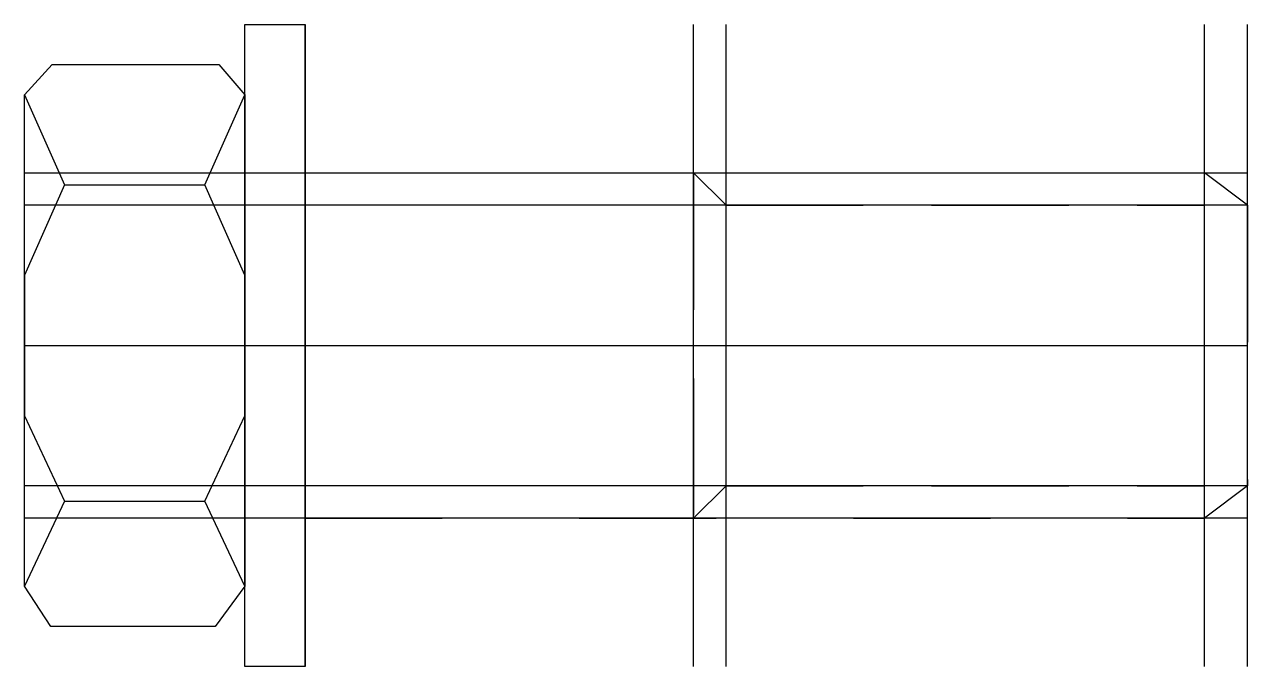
# Model space of a CAD drawing. Extents: x -13 to 43.7, y -14.9 to 14.9.
import ezdxf

# ---------------------------------------------------------------- set-up
doc = ezdxf.new("R2010")
doc.units = 0
doc.linetypes.add('DASHED', pattern=[12.7, 6.35, -6.35])
doc.linetypes.add('HIDDEN', pattern=[9.525, 6.35, -3.175])
doc.layers.get('0').update_dxf_attribs({"linetype": 'CONTINUOUS'})

msp = doc.modelspace()

# ---------------------------------------------------------------- linework, layer by layer
at = {"linetype": 'CONTINUOUS'}
for p, q in [((-2.79, 0), (-2.79, 14.86)), ((-2.79, 14.86), (0, 14.86)), ((0, -14.86), (0, 14.86)), ((0, 14.86), (0, -14.86)), ((18, -14.86), (18, 14.86)), ((19.5, -14.86), (19.5, 14.86)), ((41.66, -14.86), (41.66, 14.86)), ((43.66, -14.86), (43.66, 14.86)), ((-13, 11.61), (-11.72, 13)), ((-11.72, 13), (-3.99, 13)), ((-3.99, 13), (-2.79, 11.61)), ((-13, 11.61), (-11.14, 7.43)), ((-13, -11.14), (-13, 11.61)), ((-4.64, 7.43), (-2.79, 11.61)), ((-2.79, 11.61), (-2.79, 0)), ((-13, 8), (43.66, 8)), ((-11.14, 7.43), (-13, 3.25)), ((-11.14, 7.43), (-4.64, 7.43)), ((-2.79, 3.25), (-4.64, 7.43)), ((43.66, 6.5), (-13, 6.5)), ((-13, 3.25), (-13, -3.25)), ((-2.79, -3.25), (-2.79, 3.25)), ((-13, 0), (43.66, 0)), ((-2.79, -14.86), (-2.79, 0)), ((-2.79, 0), (-2.79, -11.14)), ((-13, -3.25), (-11.14, -7.2)), ((-4.64, -7.2), (-2.79, -3.25)), ((43.66, -6.5), (-13, -6.5)), ((-11.14, -7.2), (-13, -11.14)), ((-11.14, -7.2), (-4.64, -7.2)), ((-2.79, -11.14), (-4.64, -7.2)), ((43.66, -8), (-13, -8)), ((-11.78, -13), (-13, -11.14)), ((-2.79, -11.14), (-4.16, -13)), ((-4.16, -13), (-11.78, -13)), ((0, -14.86), (-2.79, -14.86))]:
    msp.add_line(p, q, dxfattribs=at)
at = {"linetype": 'DASHED'}
for p, q in [((0, 8), (41.66, 8)), ((43.66, 6.5), (41.66, 8)), ((41.66, -8), (41.66, 8)), ((43.66, 6.5), (43.66, -6.5)), ((43.66, -6.5), (41.66, -8)), ((0, -8), (41.66, -8))]:
    msp.add_line(p, q, dxfattribs=at)
at = {"linetype": 'HIDDEN'}
for p, q in [((18, 8), (19.5, 6.5)), ((18, 8), (18, -8)), ((19.5, 6.5), (41.66, 6.5)), ((18, -8), (19.5, -6.5)), ((19.5, -6.5), (41.66, -6.5))]:
    msp.add_line(p, q, dxfattribs=at)

doc.saveas('drawing.dxf')
